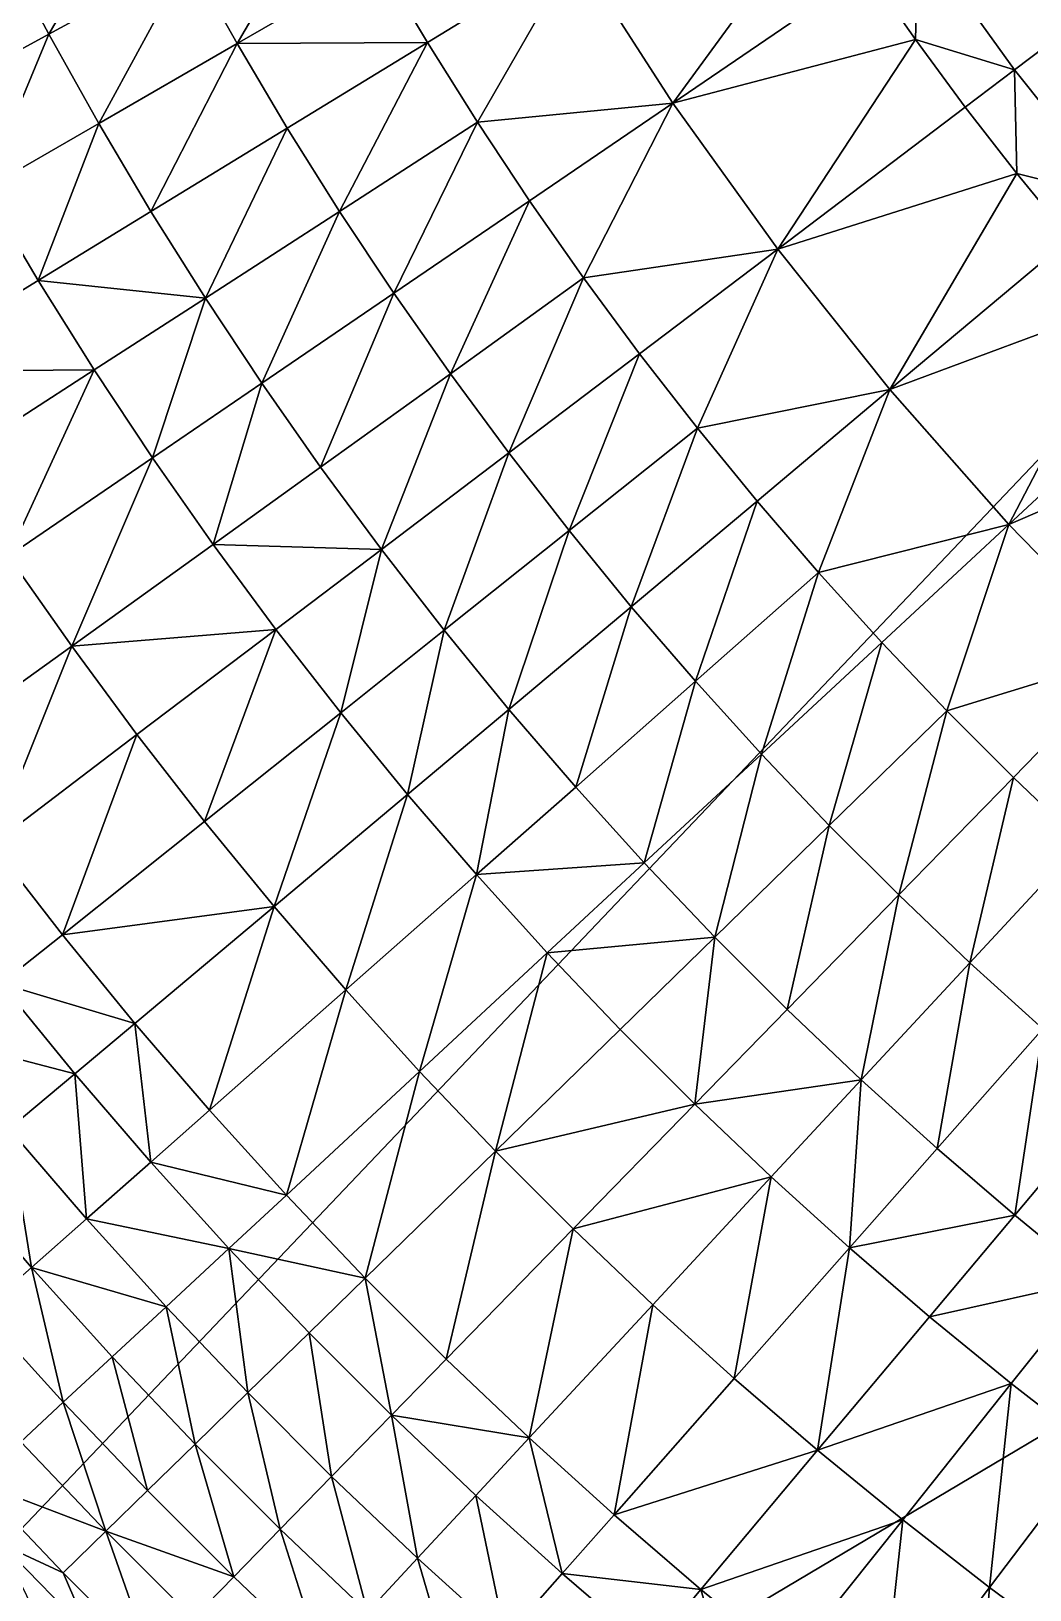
# Model space of a CAD drawing. Header units: millimetres. Extents: x -3250 to 8000, y -3250 to 3250.
# Drawn here: x -1773 to -1284, y -1722 to -959 of the extents above; entities that cross this region are included whole.
import ezdxf

# ---------------------------------------------------------------- set-up
doc = ezdxf.new("R2010")
doc.units = ezdxf.units.MM
doc.header["$MEASUREMENT"] = 0
doc.layers.add('MESH_3D', color=2, linetype='CONTINUOUS')

msp = doc.modelspace()

# ---------------------------------------------------------------- linework, layer by layer
at = {"layer": 'MESH_3D'}
for points in [[(2150.48, 2436.79, 32500), (-3128.53, 880.23, 32500), (-2326.57, -2269.27, 32500)], [(2150.48, 2436.79, 32500), (-2326.57, -2269.27, 32500), (3105.61, 957.95, 32500)], [(3105.61, 957.95, 32500), (-2326.57, -2269.27, 32500), (-1962.36, -2590.68, 32500)], [(3105.61, 957.95, 32500), (-1962.36, -2590.68, 32500), (-1625, -2814.58, 32500)], [(3105.61, 957.95, 32500), (-1625, -2814.58, 32500), (-723.19, -3168.52, 32500)], [(-1763.97, -960.61, -744.25), (-1787.37, -916.33, -744.25), (-1717.79, -880.66, -794.3)], [(-1763.97, -960.61, -744.25), (-1717.79, -880.66, -794.3), (-1695.3, -923.21, -794.3)], [(-1671.76, -965.19, -794.3), (-1695.3, -923.21, -794.3), (-1624.71, -884.77, -840.76)], [(-1671.76, -965.19, -794.3), (-1624.71, -884.77, -840.76), (-1602.15, -925, -840.76)], [(-1458.38, -994.31, -885.22), (-1506.13, -920.38, -885.22), (-1386.04, -895.2, -939.08)], [(-1458.38, -994.31, -885.22), (-1386.04, -895.2, -939.08), (-1363.29, -929.48, -939.08)], [(-1338.33, -912.45, -952.14), (-1339.7, -963.18, -939.08), (-1363.29, -929.48, -939.08)], [(-1291.18, -978.03, -952.14), (-1339.7, -963.18, -939.08), (-1338.33, -912.45, -952.14)], [(-1291.18, -978.03, -952.14), (-1338.33, -912.45, -952.14), (-1217.08, -921.9, -989.8)], [(-1820.88, -991.6, -698.41), (-1787.37, -916.33, -744.25), (-1763.97, -960.61, -744.25)], [(-1506.13, -920.38, -885.22), (-1578.59, -964.66, -840.76), (-1602.15, -925, -840.76)], [(-1506.13, -920.38, -885.22), (-1554.05, -1003.71, -840.76), (-1578.59, -964.66, -840.76)], [(-1458.38, -994.31, -885.22), (-1554.05, -1003.71, -840.76), (-1506.13, -920.38, -885.22)], [(-1240.82, -1041.17, -952.14), (-1291.18, -978.03, -952.14), (-1217.08, -921.9, -989.8)], [(-1739.47, -1004.29, -744.25), (-1763.97, -960.61, -744.25), (-1695.3, -923.21, -794.3)], [(-1739.47, -1004.29, -744.25), (-1695.3, -923.21, -794.3), (-1671.76, -965.19, -794.3)], [(-1671.76, -965.19, -794.3), (-1602.15, -925, -840.76), (-1578.59, -964.66, -840.76)], [(-1458.38, -994.31, -885.22), (-1363.29, -929.48, -939.08), (-1339.7, -963.18, -939.08)], [(-1795.6, -1036.69, -698.41), (-1820.88, -991.6, -698.41), (-1763.97, -960.61, -744.25)], [(-1795.6, -1036.69, -698.41), (-1763.97, -960.61, -744.25), (-1739.47, -1004.29, -744.25)], [(-1713.9, -1047.34, -744.25), (-1739.47, -1004.29, -744.25), (-1671.76, -965.19, -794.3)], [(-1713.9, -1047.34, -744.25), (-1671.76, -965.19, -794.3), (-1647.17, -1006.57, -794.3)], [(-1647.17, -1006.57, -794.3), (-1671.76, -965.19, -794.3), (-1578.59, -964.66, -840.76)], [(-1621.57, -1047.32, -794.3), (-1647.17, -1006.57, -794.3), (-1578.59, -964.66, -840.76)], [(-1621.57, -1047.32, -794.3), (-1578.59, -964.66, -840.76), (-1554.05, -1003.71, -840.76)], [(-1407, -1065.76, -885.22), (-1458.38, -994.31, -885.22), (-1339.7, -963.18, -939.08)], [(-1407, -1065.76, -885.22), (-1339.7, -963.18, -939.08), (-1315.27, -996.28, -939.08)], [(-1291.18, -978.03, -952.14), (-1315.27, -996.28, -939.08), (-1339.7, -963.18, -939.08)], [(-1291.18, -978.03, -952.14), (-1290.02, -1028.76, -939.08), (-1315.27, -996.28, -939.08)], [(-1240.82, -1041.17, -952.14), (-1290.02, -1028.76, -939.08), (-1291.18, -978.03, -952.14)], [(-1458.38, -994.31, -885.22), (-1528.54, -1042.14, -840.76), (-1554.05, -1003.71, -840.76)], [(-1458.38, -994.31, -885.22), (-1502.09, -1079.93, -840.76), (-1528.54, -1042.14, -840.76)], [(-1407, -1065.76, -885.22), (-1502.09, -1079.93, -840.76), (-1458.38, -994.31, -885.22)], [(-1407, -1065.76, -885.22), (-1315.27, -996.28, -939.08), (-1290.02, -1028.76, -939.08)], [(-1769.19, -1081.13, -698.41), (-1795.6, -1036.69, -698.41), (-1739.47, -1004.29, -744.25)], [(-1769.19, -1081.13, -698.41), (-1739.47, -1004.29, -744.25), (-1713.9, -1047.34, -744.25)], [(-1687.25, -1089.74, -744.25), (-1713.9, -1047.34, -744.25), (-1647.17, -1006.57, -794.3)], [(-1687.25, -1089.74, -744.25), (-1647.17, -1006.57, -794.3), (-1621.57, -1047.32, -794.3)], [(-1594.95, -1087.42, -794.3), (-1621.57, -1047.32, -794.3), (-1554.05, -1003.71, -840.76)], [(-1594.95, -1087.42, -794.3), (-1554.05, -1003.71, -840.76), (-1528.54, -1042.14, -840.76)], [(-1352.13, -1134.57, -885.22), (-1407, -1065.76, -885.22), (-1290.02, -1028.76, -939.08)], [(-1352.13, -1134.57, -885.22), (-1290.02, -1028.76, -939.08), (-1263.97, -1060.6, -939.08)], [(-1240.82, -1041.17, -952.14), (-1263.97, -1060.6, -939.08), (-1290.02, -1028.76, -939.08)], [(-1841.97, -1125.61, -630.5), (-1795.6, -1036.69, -698.41), (-1769.19, -1081.13, -698.41)], [(-1567.35, -1126.85, -794.3), (-1594.95, -1087.42, -794.3), (-1528.54, -1042.14, -840.76)], [(-1567.35, -1126.85, -794.3), (-1528.54, -1042.14, -840.76), (-1502.09, -1079.93, -840.76)], [(-1769.19, -1081.13, -698.41), (-1713.9, -1047.34, -744.25), (-1687.25, -1089.74, -744.25)], [(-1659.56, -1131.47, -744.25), (-1687.25, -1089.74, -744.25), (-1621.57, -1047.32, -794.3)], [(-1659.56, -1131.47, -744.25), (-1621.57, -1047.32, -794.3), (-1594.95, -1087.42, -794.3)], [(-1407, -1065.76, -885.22), (-1474.7, -1117.04, -840.76), (-1502.09, -1079.93, -840.76)], [(-1407, -1065.76, -885.22), (-1446.39, -1153.46, -840.76), (-1474.7, -1117.04, -840.76)], [(-1352.13, -1134.57, -885.22), (-1446.39, -1153.46, -840.76), (-1407, -1065.76, -885.22)], [(-1352.13, -1134.57, -885.22), (-1263.97, -1060.6, -939.08), (-1237.14, -1091.78, -939.08)], [(-1841.97, -1125.61, -630.5), (-1769.19, -1081.13, -698.41), (-1741.69, -1124.9, -698.41)], [(-1741.69, -1124.9, -698.41), (-1769.19, -1081.13, -698.41), (-1687.25, -1089.74, -744.25)], [(-1538.77, -1165.57, -794.3), (-1567.35, -1126.85, -794.3), (-1502.09, -1079.93, -840.76)], [(-1538.77, -1165.57, -794.3), (-1502.09, -1079.93, -840.76), (-1474.7, -1117.04, -840.76)], [(-1713.1, -1167.97, -698.41), (-1741.69, -1124.9, -698.41), (-1687.25, -1089.74, -744.25)], [(-1713.1, -1167.97, -698.41), (-1687.25, -1089.74, -744.25), (-1659.56, -1131.47, -744.25)], [(-1630.84, -1172.49, -744.25), (-1659.56, -1131.47, -744.25), (-1594.95, -1087.42, -794.3)], [(-1630.84, -1172.49, -744.25), (-1594.95, -1087.42, -794.3), (-1567.35, -1126.85, -794.3)], [(-1293.9, -1200.56, -885.22), (-1352.13, -1134.57, -885.22), (-1237.14, -1091.78, -939.08)], [(-1293.9, -1200.56, -885.22), (-1237.14, -1091.78, -939.08), (-1209.54, -1122.29, -939.08)], [(-1509.23, -1203.57, -794.3), (-1538.77, -1165.57, -794.3), (-1474.7, -1117.04, -840.76)], [(-1509.23, -1203.57, -794.3), (-1474.7, -1117.04, -840.76), (-1446.39, -1153.46, -840.76)], [(-1813.34, -1171.18, -630.5), (-1841.97, -1125.61, -630.5), (-1741.69, -1124.9, -698.41)], [(-1783.58, -1216.02, -630.5), (-1813.34, -1171.18, -630.5), (-1741.69, -1124.9, -698.41)], [(-1783.58, -1216.02, -630.5), (-1741.69, -1124.9, -698.41), (-1713.1, -1167.97, -698.41)], [(-1601.1, -1212.78, -744.25), (-1630.84, -1172.49, -744.25), (-1567.35, -1126.85, -794.3)], [(-1601.1, -1212.78, -744.25), (-1567.35, -1126.85, -794.3), (-1538.77, -1165.57, -794.3)], [(-1293.9, -1200.56, -885.22), (-1209.54, -1122.29, -939.08), (-1181.18, -1152.09, -939.08)], [(-1683.45, -1210.32, -698.41), (-1713.1, -1167.97, -698.41), (-1659.56, -1131.47, -744.25)], [(-1683.45, -1210.32, -698.41), (-1659.56, -1131.47, -744.25), (-1630.84, -1172.49, -744.25)], [(-1352.13, -1134.57, -885.22), (-1417.18, -1189.16, -840.76), (-1446.39, -1153.46, -840.76)], [(-1352.13, -1134.57, -885.22), (-1387.1, -1224.12, -840.76), (-1417.18, -1189.16, -840.76)], [(-1293.9, -1200.56, -885.22), (-1387.1, -1224.12, -840.76), (-1352.13, -1134.57, -885.22)], [(-1478.76, -1240.82, -794.3), (-1509.23, -1203.57, -794.3), (-1446.39, -1153.46, -840.76)], [(-1478.76, -1240.82, -794.3), (-1446.39, -1153.46, -840.76), (-1417.18, -1189.16, -840.76)], [(-1232.44, -1263.56, -885.22), (-1293.9, -1200.56, -885.22), (-1181.18, -1152.09, -939.08)], [(-1570.36, -1252.32, -744.25), (-1601.1, -1212.78, -744.25), (-1538.77, -1165.57, -794.3)], [(-1570.36, -1252.32, -744.25), (-1538.77, -1165.57, -794.3), (-1509.23, -1203.57, -794.3)], [(-1752.71, -1260.11, -630.5), (-1783.58, -1216.02, -630.5), (-1713.1, -1167.97, -698.41)], [(-1752.71, -1260.11, -630.5), (-1713.1, -1167.97, -698.41), (-1683.45, -1210.32, -698.41)], [(-1683.45, -1210.32, -698.41), (-1630.84, -1172.49, -744.25), (-1601.1, -1212.78, -744.25)], [(-1447.36, -1277.3, -794.3), (-1478.76, -1240.82, -794.3), (-1417.18, -1189.16, -840.76)], [(-1447.36, -1277.3, -794.3), (-1417.18, -1189.16, -840.76), (-1387.1, -1224.12, -840.76)], [(-1538.65, -1291.08, -744.25), (-1570.36, -1252.32, -744.25), (-1509.23, -1203.57, -794.3)], [(-1538.65, -1291.08, -744.25), (-1509.23, -1203.57, -794.3), (-1478.76, -1240.82, -794.3)], [(-1293.9, -1200.56, -885.22), (-1356.15, -1258.32, -840.76), (-1387.1, -1224.12, -840.76)], [(-1293.9, -1200.56, -885.22), (-1324.35, -1291.74, -840.76), (-1356.15, -1258.32, -840.76)], [(-1232.44, -1263.56, -885.22), (-1324.35, -1291.74, -840.76), (-1293.9, -1200.56, -885.22)], [(-1752.71, -1260.11, -630.5), (-1683.45, -1210.32, -698.41), (-1652.75, -1251.91, -698.41)], [(-1652.75, -1251.91, -698.41), (-1683.45, -1210.32, -698.41), (-1601.1, -1212.78, -744.25)], [(-1621.03, -1292.73, -698.41), (-1652.75, -1251.91, -698.41), (-1601.1, -1212.78, -744.25)], [(-1621.03, -1292.73, -698.41), (-1601.1, -1212.78, -744.25), (-1570.36, -1252.32, -744.25)], [(-1824.93, -1312.04, -547.31), (-1783.58, -1216.02, -630.5), (-1752.71, -1260.11, -630.5)], [(-1415.07, -1312.99, -794.3), (-1447.36, -1277.3, -794.3), (-1387.1, -1224.12, -840.76)], [(-1415.07, -1312.99, -794.3), (-1387.1, -1224.12, -840.76), (-1356.15, -1258.32, -840.76)], [(-1505.99, -1329.04, -744.25), (-1538.65, -1291.08, -744.25), (-1478.76, -1240.82, -794.3)], [(-1505.99, -1329.04, -744.25), (-1478.76, -1240.82, -794.3), (-1447.36, -1277.3, -794.3)], [(-1720.75, -1303.42, -630.5), (-1752.71, -1260.11, -630.5), (-1652.75, -1251.91, -698.41)], [(-1687.72, -1345.91, -630.5), (-1720.75, -1303.42, -630.5), (-1652.75, -1251.91, -698.41)], [(-1687.72, -1345.91, -630.5), (-1652.75, -1251.91, -698.41), (-1621.03, -1292.73, -698.41)], [(-1588.3, -1332.74, -698.41), (-1621.03, -1292.73, -698.41), (-1570.36, -1252.32, -744.25)], [(-1588.3, -1332.74, -698.41), (-1570.36, -1252.32, -744.25), (-1538.65, -1291.08, -744.25)], [(-1381.89, -1347.86, -794.3), (-1415.07, -1312.99, -794.3), (-1356.15, -1258.32, -840.76)], [(-1381.89, -1347.86, -794.3), (-1356.15, -1258.32, -840.76), (-1324.35, -1291.74, -840.76)], [(-1791.65, -1357.13, -547.31), (-1824.93, -1312.04, -547.31), (-1752.71, -1260.11, -630.5)], [(-1791.65, -1357.13, -547.31), (-1752.71, -1260.11, -630.5), (-1720.75, -1303.42, -630.5)], [(-1232.44, -1263.56, -885.22), (-1291.74, -1324.35, -840.76), (-1324.35, -1291.74, -840.76)], [(-1232.44, -1263.56, -885.22), (-1258.32, -1356.15, -840.76), (-1291.74, -1324.35, -840.76)], [(-1472.39, -1366.18, -744.25), (-1505.99, -1329.04, -744.25), (-1447.36, -1277.3, -794.3)], [(-1472.39, -1366.18, -744.25), (-1447.36, -1277.3, -794.3), (-1415.07, -1312.99, -794.3)], [(-1653.64, -1387.57, -630.5), (-1687.72, -1345.91, -630.5), (-1621.03, -1292.73, -698.41)], [(-1653.64, -1387.57, -630.5), (-1621.03, -1292.73, -698.41), (-1588.3, -1332.74, -698.41)], [(-1554.58, -1371.92, -698.41), (-1588.3, -1332.74, -698.41), (-1538.65, -1291.08, -744.25)], [(-1554.58, -1371.92, -698.41), (-1538.65, -1291.08, -744.25), (-1505.99, -1329.04, -744.25)], [(-1347.86, -1381.89, -794.3), (-1381.89, -1347.86, -794.3), (-1324.35, -1291.74, -840.76)], [(-1347.86, -1381.89, -794.3), (-1324.35, -1291.74, -840.76), (-1291.74, -1324.35, -840.76)], [(-1757.26, -1401.37, -547.31), (-1791.65, -1357.13, -547.31), (-1720.75, -1303.42, -630.5)], [(-1757.26, -1401.37, -547.31), (-1720.75, -1303.42, -630.5), (-1687.72, -1345.91, -630.5)], [(-1437.87, -1402.46, -744.25), (-1472.39, -1366.18, -744.25), (-1415.07, -1312.99, -794.3)], [(-1437.87, -1402.46, -744.25), (-1415.07, -1312.99, -794.3), (-1381.89, -1347.86, -794.3)], [(-1312.99, -1415.07, -794.3), (-1347.86, -1381.89, -794.3), (-1291.74, -1324.35, -840.76)], [(-1312.99, -1415.07, -794.3), (-1291.74, -1324.35, -840.76), (-1258.32, -1356.15, -840.76)], [(-1618.53, -1428.36, -630.5), (-1653.64, -1387.57, -630.5), (-1588.3, -1332.74, -698.41)], [(-1618.53, -1428.36, -630.5), (-1588.3, -1332.74, -698.41), (-1554.58, -1371.92, -698.41)], [(-1554.58, -1371.92, -698.41), (-1505.99, -1329.04, -744.25), (-1472.39, -1366.18, -744.25)], [(-1757.26, -1401.37, -547.31), (-1687.72, -1345.91, -630.5), (-1653.64, -1387.57, -630.5)], [(-1402.46, -1437.87, -744.25), (-1437.87, -1402.46, -744.25), (-1381.89, -1347.86, -794.3)], [(-1402.46, -1437.87, -744.25), (-1381.89, -1347.86, -794.3), (-1347.86, -1381.89, -794.3)], [(-1787.22, -1425.26, -506.08), (-1791.65, -1357.13, -547.31), (-1757.26, -1401.37, -547.31)], [(-1277.3, -1447.36, -794.3), (-1312.99, -1415.07, -794.3), (-1258.32, -1356.15, -840.76)], [(-1582.42, -1468.27, -630.5), (-1618.53, -1428.36, -630.5), (-1554.58, -1371.92, -698.41)], [(-1582.42, -1468.27, -630.5), (-1554.58, -1371.92, -698.41), (-1519.89, -1410.25, -698.41)], [(-1519.89, -1410.25, -698.41), (-1554.58, -1371.92, -698.41), (-1472.39, -1366.18, -744.25)], [(-1519.89, -1410.25, -698.41), (-1472.39, -1366.18, -744.25), (-1437.87, -1402.46, -744.25)], [(-1721.78, -1444.74, -547.31), (-1757.26, -1401.37, -547.31), (-1653.64, -1387.57, -630.5)], [(-1685.23, -1487.22, -547.31), (-1721.78, -1444.74, -547.31), (-1653.64, -1387.57, -630.5)], [(-1685.23, -1487.22, -547.31), (-1653.64, -1387.57, -630.5), (-1618.53, -1428.36, -630.5)], [(-1366.18, -1472.39, -744.25), (-1402.46, -1437.87, -744.25), (-1347.86, -1381.89, -794.3)], [(-1366.18, -1472.39, -744.25), (-1347.86, -1381.89, -794.3), (-1312.99, -1415.07, -794.3)], [(-1787.22, -1425.26, -506.08), (-1757.26, -1401.37, -547.31), (-1721.78, -1444.74, -547.31)], [(-1484.26, -1447.71, -698.41), (-1519.89, -1410.25, -698.41), (-1437.87, -1402.46, -744.25)], [(-1447.71, -1484.26, -698.41), (-1484.26, -1447.71, -698.41), (-1437.87, -1402.46, -744.25)], [(-1447.71, -1484.26, -698.41), (-1437.87, -1402.46, -744.25), (-1402.46, -1437.87, -744.25)], [(-1545.32, -1507.26, -630.5), (-1582.42, -1468.27, -630.5), (-1519.89, -1410.25, -698.41)], [(-1545.32, -1507.26, -630.5), (-1519.89, -1410.25, -698.41), (-1484.26, -1447.71, -698.41)], [(-1329.04, -1505.99, -744.25), (-1366.18, -1472.39, -744.25), (-1312.99, -1415.07, -794.3)], [(-1329.04, -1505.99, -744.25), (-1312.99, -1415.07, -794.3), (-1277.3, -1447.36, -794.3)], [(-1820.06, -1451.45, -455.71), (-1787.22, -1425.26, -506.08), (-1751.13, -1469.38, -506.08)], [(-1751.13, -1469.38, -506.08), (-1787.22, -1425.26, -506.08), (-1721.78, -1444.74, -547.31)], [(-1647.63, -1528.77, -547.31), (-1685.23, -1487.22, -547.31), (-1618.53, -1428.36, -630.5)], [(-1647.63, -1528.77, -547.31), (-1618.53, -1428.36, -630.5), (-1582.42, -1468.27, -630.5)], [(-1447.71, -1484.26, -698.41), (-1402.46, -1437.87, -744.25), (-1366.18, -1472.39, -744.25)], [(-1713.96, -1512.58, -506.08), (-1751.13, -1469.38, -506.08), (-1721.78, -1444.74, -547.31)], [(-1713.96, -1512.58, -506.08), (-1721.78, -1444.74, -547.31), (-1685.23, -1487.22, -547.31)], [(-1545.32, -1507.26, -630.5), (-1484.26, -1447.71, -698.41), (-1447.71, -1484.26, -698.41)], [(-1291.08, -1538.65, -744.25), (-1329.04, -1505.99, -744.25), (-1277.3, -1447.36, -794.3)], [(-1291.08, -1538.65, -744.25), (-1277.3, -1447.36, -794.3), (-1240.82, -1478.76, -794.3)], [(-1783.31, -1496.37, -455.71), (-1820.06, -1451.45, -455.71), (-1751.13, -1469.38, -506.08)], [(-1745.45, -1540.36, -455.71), (-1783.31, -1496.37, -455.71), (-1751.13, -1469.38, -506.08)], [(-1745.45, -1540.36, -455.71), (-1751.13, -1469.38, -506.08), (-1713.96, -1512.58, -506.08)], [(-1609, -1569.37, -547.31), (-1647.63, -1528.77, -547.31), (-1582.42, -1468.27, -630.5)], [(-1609, -1569.37, -547.31), (-1582.42, -1468.27, -630.5), (-1545.32, -1507.26, -630.5)], [(-1410.25, -1519.89, -698.41), (-1447.71, -1484.26, -698.41), (-1366.18, -1472.39, -744.25)], [(-1371.92, -1554.58, -698.41), (-1410.25, -1519.89, -698.41), (-1366.18, -1472.39, -744.25)], [(-1371.92, -1554.58, -698.41), (-1366.18, -1472.39, -744.25), (-1329.04, -1505.99, -744.25)], [(-1252.32, -1570.36, -744.25), (-1291.08, -1538.65, -744.25), (-1240.82, -1478.76, -794.3)], [(-1713.96, -1512.58, -506.08), (-1685.23, -1487.22, -547.31), (-1647.63, -1528.77, -547.31)], [(-1507.26, -1545.32, -630.5), (-1545.32, -1507.26, -630.5), (-1447.71, -1484.26, -698.41)], [(-1507.26, -1545.32, -630.5), (-1447.71, -1484.26, -698.41), (-1410.25, -1519.89, -698.41)], [(-1772.43, -1564.18, -406.77), (-1810.87, -1519.5, -406.77), (-1783.31, -1496.37, -455.71)], [(-1772.43, -1564.18, -406.77), (-1783.31, -1496.37, -455.71), (-1745.45, -1540.36, -455.71)], [(-1569.37, -1609, -547.31), (-1609, -1569.37, -547.31), (-1545.32, -1507.26, -630.5)], [(-1569.37, -1609, -547.31), (-1545.32, -1507.26, -630.5), (-1507.26, -1545.32, -630.5)], [(-1371.92, -1554.58, -698.41), (-1329.04, -1505.99, -744.25), (-1291.08, -1538.65, -744.25)], [(-1745.45, -1540.36, -455.71), (-1713.96, -1512.58, -506.08), (-1675.71, -1554.84, -506.08)], [(-1675.71, -1554.84, -506.08), (-1713.96, -1512.58, -506.08), (-1647.63, -1528.77, -547.31)], [(-1796.95, -1585.82, -355.73), (-1810.87, -1519.5, -406.77), (-1772.43, -1564.18, -406.77)], [(-1468.27, -1582.42, -630.5), (-1507.26, -1545.32, -630.5), (-1410.25, -1519.89, -698.41)], [(-1428.36, -1618.53, -630.5), (-1468.27, -1582.42, -630.5), (-1410.25, -1519.89, -698.41)], [(-1428.36, -1618.53, -630.5), (-1410.25, -1519.89, -698.41), (-1371.92, -1554.58, -698.41)], [(-1675.71, -1554.84, -506.08), (-1647.63, -1528.77, -547.31), (-1609, -1569.37, -547.31)], [(-1772.43, -1564.18, -406.77), (-1745.45, -1540.36, -455.71), (-1706.5, -1583.4, -455.71)], [(-1706.5, -1583.4, -455.71), (-1745.45, -1540.36, -455.71), (-1675.71, -1554.84, -506.08)], [(-1332.74, -1588.3, -698.41), (-1371.92, -1554.58, -698.41), (-1291.08, -1538.65, -744.25)], [(-1332.74, -1588.3, -698.41), (-1291.08, -1538.65, -744.25), (-1252.32, -1570.36, -744.25)], [(-1528.77, -1647.63, -547.31), (-1569.37, -1609, -547.31), (-1507.26, -1545.32, -630.5)], [(-1528.77, -1647.63, -547.31), (-1507.26, -1545.32, -630.5), (-1468.27, -1582.42, -630.5)], [(-1666.49, -1625.45, -455.71), (-1706.5, -1583.4, -455.71), (-1675.71, -1554.84, -506.08)], [(-1636.43, -1596.13, -506.08), (-1675.71, -1554.84, -506.08), (-1609, -1569.37, -547.31)], [(-1666.49, -1625.45, -455.71), (-1675.71, -1554.84, -506.08), (-1636.43, -1596.13, -506.08)], [(-1387.57, -1653.64, -630.5), (-1428.36, -1618.53, -630.5), (-1371.92, -1554.58, -698.41)], [(-1387.57, -1653.64, -630.5), (-1371.92, -1554.58, -698.41), (-1332.74, -1588.3, -698.41)], [(-1756.85, -1630.12, -355.73), (-1796.95, -1585.82, -355.73), (-1772.43, -1564.18, -406.77)], [(-1732.88, -1607.88, -406.77), (-1772.43, -1564.18, -406.77), (-1706.5, -1583.4, -455.71)], [(-1756.85, -1630.12, -355.73), (-1772.43, -1564.18, -406.77), (-1732.88, -1607.88, -406.77)], [(-1596.13, -1636.43, -506.08), (-1636.43, -1596.13, -506.08), (-1609, -1569.37, -547.31)], [(-1596.13, -1636.43, -506.08), (-1609, -1569.37, -547.31), (-1569.37, -1609, -547.31)], [(-1292.73, -1621.03, -698.41), (-1332.74, -1588.3, -698.41), (-1252.32, -1570.36, -744.25)], [(-1251.91, -1652.75, -698.41), (-1292.73, -1621.03, -698.41), (-1252.32, -1570.36, -744.25)], [(-1777.67, -1649.44, -303.82), (-1796.95, -1585.82, -355.73), (-1756.85, -1630.12, -355.73)], [(-1692.26, -1650.58, -406.77), (-1732.88, -1607.88, -406.77), (-1706.5, -1583.4, -455.71)], [(-1692.26, -1650.58, -406.77), (-1706.5, -1583.4, -455.71), (-1666.49, -1625.45, -455.71)], [(-1487.22, -1685.23, -547.31), (-1528.77, -1647.63, -547.31), (-1468.27, -1582.42, -630.5)], [(-1487.22, -1685.23, -547.31), (-1468.27, -1582.42, -630.5), (-1428.36, -1618.53, -630.5)], [(-1387.57, -1653.64, -630.5), (-1332.74, -1588.3, -698.41), (-1292.73, -1621.03, -698.41)], [(-1625.45, -1666.49, -455.71), (-1666.49, -1625.45, -455.71), (-1636.43, -1596.13, -506.08)], [(-1625.45, -1666.49, -455.71), (-1636.43, -1596.13, -506.08), (-1596.13, -1636.43, -506.08)], [(-1715.67, -1673.41, -355.73), (-1756.85, -1630.12, -355.73), (-1732.88, -1607.88, -406.77)], [(-1715.67, -1673.41, -355.73), (-1732.88, -1607.88, -406.77), (-1692.26, -1650.58, -406.77)], [(-1596.13, -1636.43, -506.08), (-1569.37, -1609, -547.31), (-1528.77, -1647.63, -547.31)], [(-1487.22, -1685.23, -547.31), (-1428.36, -1618.53, -630.5), (-1387.57, -1653.64, -630.5)], [(-1345.91, -1687.72, -630.5), (-1387.57, -1653.64, -630.5), (-1292.73, -1621.03, -698.41)], [(-1303.42, -1720.75, -630.5), (-1345.91, -1687.72, -630.5), (-1292.73, -1621.03, -698.41)], [(-1303.42, -1720.75, -630.5), (-1292.73, -1621.03, -698.41), (-1251.91, -1652.75, -698.41)], [(-1736, -1693.25, -303.82), (-1777.67, -1649.44, -303.82), (-1756.85, -1630.12, -355.73)], [(-1736, -1693.25, -303.82), (-1756.85, -1630.12, -355.73), (-1715.67, -1673.41, -355.73)], [(-1650.58, -1692.26, -406.77), (-1692.26, -1650.58, -406.77), (-1666.49, -1625.45, -455.71)], [(-1650.58, -1692.26, -406.77), (-1666.49, -1625.45, -455.71), (-1625.45, -1666.49, -455.71)], [(-1583.4, -1706.5, -455.71), (-1625.45, -1666.49, -455.71), (-1596.13, -1636.43, -506.08)], [(-1554.84, -1675.71, -506.08), (-1596.13, -1636.43, -506.08), (-1528.77, -1647.63, -547.31)], [(-1583.4, -1706.5, -455.71), (-1596.13, -1636.43, -506.08), (-1554.84, -1675.71, -506.08)], [(-1512.58, -1713.96, -506.08), (-1554.84, -1675.71, -506.08), (-1528.77, -1647.63, -547.31)], [(-1512.58, -1713.96, -506.08), (-1528.77, -1647.63, -547.31), (-1487.22, -1685.23, -547.31)], [(-1799.07, -1669.3, -238.11), (-1777.67, -1649.44, -303.82), (-1736, -1693.25, -303.82)], [(-1673.41, -1715.67, -355.73), (-1715.67, -1673.41, -355.73), (-1692.26, -1650.58, -406.77)], [(-1673.41, -1715.67, -355.73), (-1692.26, -1650.58, -406.77), (-1650.58, -1692.26, -406.77)], [(-1444.74, -1721.78, -547.31), (-1487.22, -1685.23, -547.31), (-1387.57, -1653.64, -630.5)], [(-1444.74, -1721.78, -547.31), (-1387.57, -1653.64, -630.5), (-1345.91, -1687.72, -630.5)], [(-1260.11, -1752.71, -630.5), (-1303.42, -1720.75, -630.5), (-1251.91, -1652.75, -698.41)], [(-1756.9, -1713.63, -238.11), (-1799.07, -1669.3, -238.11), (-1736, -1693.25, -303.82)], [(-1786.7, -1699.76, -205.25), (-1799.07, -1669.3, -238.11), (-1756.9, -1713.63, -238.11)], [(-1607.88, -1732.88, -406.77), (-1650.58, -1692.26, -406.77), (-1625.45, -1666.49, -455.71)], [(-1607.88, -1732.88, -406.77), (-1625.45, -1666.49, -455.71), (-1583.4, -1706.5, -455.71)], [(-1736, -1693.25, -303.82), (-1715.67, -1673.41, -355.73), (-1673.41, -1715.67, -355.73)], [(-1540.36, -1745.45, -455.71), (-1583.4, -1706.5, -455.71), (-1554.84, -1675.71, -506.08)], [(-1540.36, -1745.45, -455.71), (-1554.84, -1675.71, -506.08), (-1512.58, -1713.96, -506.08)], [(-1512.58, -1713.96, -506.08), (-1487.22, -1685.23, -547.31), (-1444.74, -1721.78, -547.31)], [(-1713.63, -1756.9, -238.11), (-1756.9, -1713.63, -238.11), (-1736, -1693.25, -303.82)], [(-1693.25, -1736, -303.82), (-1736, -1693.25, -303.82), (-1673.41, -1715.67, -355.73)], [(-1713.63, -1756.9, -238.11), (-1736, -1693.25, -303.82), (-1693.25, -1736, -303.82)], [(-1630.12, -1756.85, -355.73), (-1673.41, -1715.67, -355.73), (-1650.58, -1692.26, -406.77)], [(-1630.12, -1756.85, -355.73), (-1650.58, -1692.26, -406.77), (-1607.88, -1732.88, -406.77)], [(-1401.37, -1757.26, -547.31), (-1444.74, -1721.78, -547.31), (-1345.91, -1687.72, -630.5)], [(-1357.13, -1791.65, -547.31), (-1401.37, -1757.26, -547.31), (-1345.91, -1687.72, -630.5)], [(-1357.13, -1791.65, -547.31), (-1345.91, -1687.72, -630.5), (-1303.42, -1720.75, -630.5)], [(-1743.77, -1743.77, -205.25), (-1786.7, -1699.76, -205.25), (-1756.9, -1713.63, -238.11)], [(-1743.77, -1743.77, -205.25), (-1772.67, -1729.02, -171.85), (-1786.7, -1699.76, -205.25)], [(-1564.18, -1772.43, -406.77), (-1607.88, -1732.88, -406.77), (-1583.4, -1706.5, -455.71)], [(-1564.18, -1772.43, -406.77), (-1583.4, -1706.5, -455.71), (-1540.36, -1745.45, -455.71)], [(-1743.77, -1743.77, -205.25), (-1756.9, -1713.63, -238.11), (-1713.63, -1756.9, -238.11)], [(-1693.25, -1736, -303.82), (-1673.41, -1715.67, -355.73), (-1630.12, -1756.85, -355.73)], [(-1540.36, -1745.45, -455.71), (-1512.58, -1713.96, -506.08), (-1469.38, -1751.13, -506.08)], [(-1469.38, -1751.13, -506.08), (-1512.58, -1713.96, -506.08), (-1444.74, -1721.78, -547.31)], [(-1425.26, -1787.22, -506.08), (-1469.38, -1751.13, -506.08), (-1444.74, -1721.78, -547.31)], [(-1425.26, -1787.22, -506.08), (-1444.74, -1721.78, -547.31), (-1401.37, -1757.26, -547.31)], [(-1312.04, -1824.93, -547.31), (-1357.13, -1791.65, -547.31), (-1303.42, -1720.75, -630.5)], [(-1312.04, -1824.93, -547.31), (-1303.42, -1720.75, -630.5), (-1260.11, -1752.71, -630.5)]]:
    msp.add_3dface(points, dxfattribs=at)

doc.saveas('drawing.dxf')
